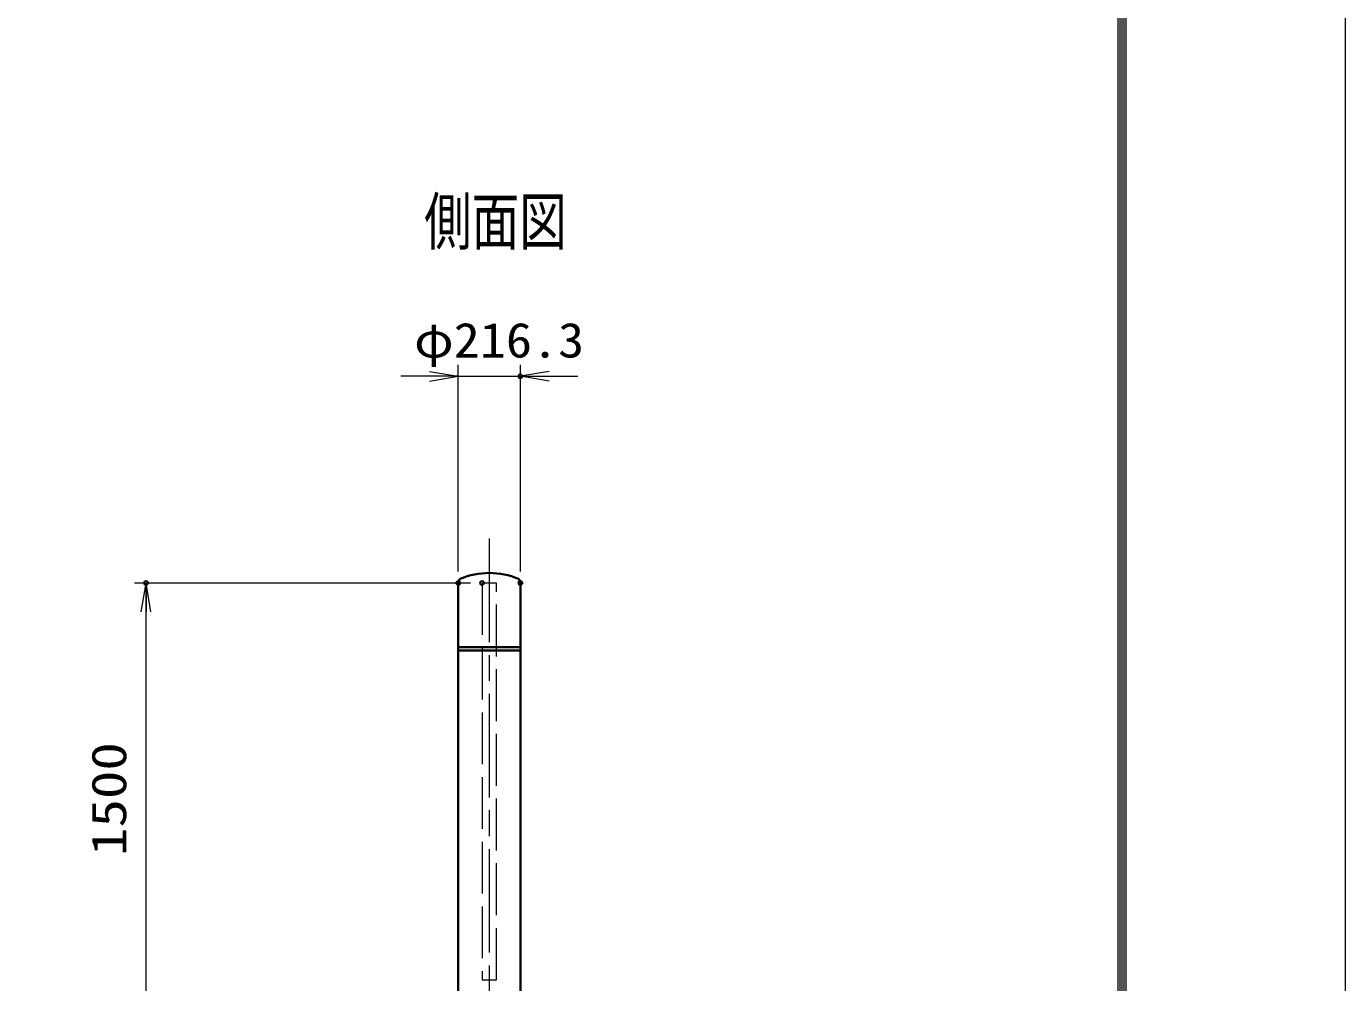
# Model space of a CAD drawing. Units: millimetres, scale not verified. Extents: x -11880 to 11880, y -8400 to 8400.
# Drawn here: x 7293 to 11880, y -543 to 2783 of the extents above; entities that cross this region are included whole.
import ezdxf
from ezdxf.enums import TextEntityAlignment as Align

# ---------------------------------------------------------------- set-up
doc = ezdxf.new("R2010")
doc.units = ezdxf.units.MM
doc.header["$LTSCALE"] = 30
doc.header["$PDMODE"] = 32
doc.header["$PDSIZE"] = 15
doc.linetypes.add('DASHED', pattern=[7.5, 6, -1.5])
doc.linetypes.add('USER1', pattern=[18, 12, -1.5, 3, -1.5])
for name, color, linetype, lineweight in [('0-0_D-TTL', 7, 'Continuous', 18), ('0-1_外形線', 7, 'Continuous', 35), ('0-2_軸線', 200, 'USER1', 15), ('0-3_細線', 2, 'Continuous', 35), ('0-4_寸法線', 4, 'Continuous', 18), ('0-5_0', 7, 'Continuous', 18), ('0-7_隠れ線', 140, 'DASHED', 18)]:
    doc.layers.add(name, color=color, linetype=linetype, lineweight=lineweight)
doc.layers.add('0-6_Defpoints', color=7, linetype='Continuous')
doc.layers.add('0-C_文字', color=254, linetype='Continuous')
doc.styles.add('ＭＳ ゴシック', font='')
doc.styles.get('ＭＳ ゴシック').set_extended_font_data('MS Gothic')

# ---------------------------------------------------------------- blocks, each defined once
blk = doc.blocks.new('_Open')
at = {"layer": '0-5_0', "color": 4}
blk.add_line((-30, 5), (0, 0), dxfattribs=at)
blk.add_lwpolyline([(-30, -5), (0, 0), (-30, 0)], dxfattribs=at)

msp = doc.modelspace()

# ---------------------------------------------------------------- linework, layer by layer
at = {"layer": '0-0_D-TTL'}
for points in [[(-11880, -8400), (11880, -8400), (11880, 8400), (-11880, 8400)], [(-11116.29, 7779.43), (11116.29, 7779.43), (11116.29, -7777.71), (-11116.29, -7777.71)], [(-11109.21, 7772.36), (11109.21, 7772.36), (11109.21, -7770.64), (-11109.21, -7770.64)], [(-11102.14, 7765.29), (11102.14, 7765.29), (11102.14, -7763.57), (-11102.14, -7763.57)], [(-11095.07, 7758.21), (11095.07, 7758.21), (11095.07, -7756.5), (-11095.07, -7756.5)], [(-11088, 7751.14), (11088, 7751.14), (11088, -7749.43), (-11088, -7749.43)]]:
    msp.add_lwpolyline(points, close=True, dxfattribs=at)
at = {"layer": '0-1_外形線'}
for p, q in [((8794.31, 846.63), (8794.31, -628.37)), ((9010.61, -628.37), (9010.61, 846.63))]:
    msp.add_line(p, q, dxfattribs=at)
for centre, radius, start, end in [((8902.46, 614.68), 266.94, 67.67999, 112.32001), ((8814.31, 846.63), 20, 131.40962, 180), ((8990.61, 846.63), 20, 0, 48.59038)]:
    msp.add_arc(centre, radius, start, end, dxfattribs=at)
at = {"layer": '0-2_軸線'}
msp.add_line((8902.46, 1001.2), (8902.46, -1532.84), dxfattribs=at)
at = {"layer": '0-3_細線'}
for p, q in [((9010.61, 623.63), (8794.31, 623.63)), ((9010.61, 611.63), (8794.31, 611.63))]:
    msp.add_line(p, q, dxfattribs=at)
at = {"layer": '0-4_寸法線'}
for p, q in [((8794.31, 886.63), (8794.31, 1606.11)), ((9010.61, 886.63), (9010.61, 1606.11)), ((8694.31, 1566.11), (8594.31, 1566.11)), ((8794.31, 1566.11), (9010.61, 1566.11)), ((9110.61, 1566.11), (9210.61, 1566.11)), ((8837.46, 846.63), (7668.97, 846.63)), ((7708.97, -653.37), (7708.97, 846.63))]:
    msp.add_line(p, q, dxfattribs=at)
at = {"layer": '0-6_Defpoints'}
for p in [(9010.61, 1566.11), (7708.97, 846.63), (8794.31, 846.63), (8877.46, 846.63), (9010.61, 846.63)]:
    msp.add_point(p, dxfattribs=at)
at = {"layer": '0-7_隠れ線'}
msp.add_lwpolyline([(8927.46, 846.63), (8877.46, 846.63), (8877.46, -533.37), (8927.46, -533.37)], close=True, dxfattribs=at)

# ---------------------------------------------------------------- block references
at = {"layer": '0-4_寸法線', "xscale": 3.333333, "yscale": 3.333333}
msp.add_blockref('_Open', (8794.31, 1566.11), dxfattribs=at)
for p, rotation in [((9010.61, 1566.11), 180), ((7708.97, 846.63), 90)]:
    msp.add_blockref('_Open', p, dxfattribs=dict(at, rotation=rotation))

# ---------------------------------------------------------------- texts
at = {"layer": '0-4_寸法線', "color": 254, "style": 'ＭＳ ゴシック', "width": 1.1}
msp.add_text('φ216.3', height=121.2, dxfattribs=at).set_placement((8640.86, 1594.79), align=Align.BOTTOM_LEFT)
at = {"layer": '0-4_寸法線', "color": 254, "style": 'ＭＳ ゴシック', "width": 1.2}
msp.add_text('1500', height=121.2, rotation=90, dxfattribs=at).set_placement((7676.28, -102.57), align=Align.BOTTOM_LEFT)
at = {"layer": '0-C_文字', "style": 'ＭＳ ゴシック', "width": 0.75}
msp.add_text('側面図', height=161.7, dxfattribs=at).set_placement((8675.86, 1975.21), align=Align.BOTTOM_LEFT)

doc.saveas('drawing.dxf')
